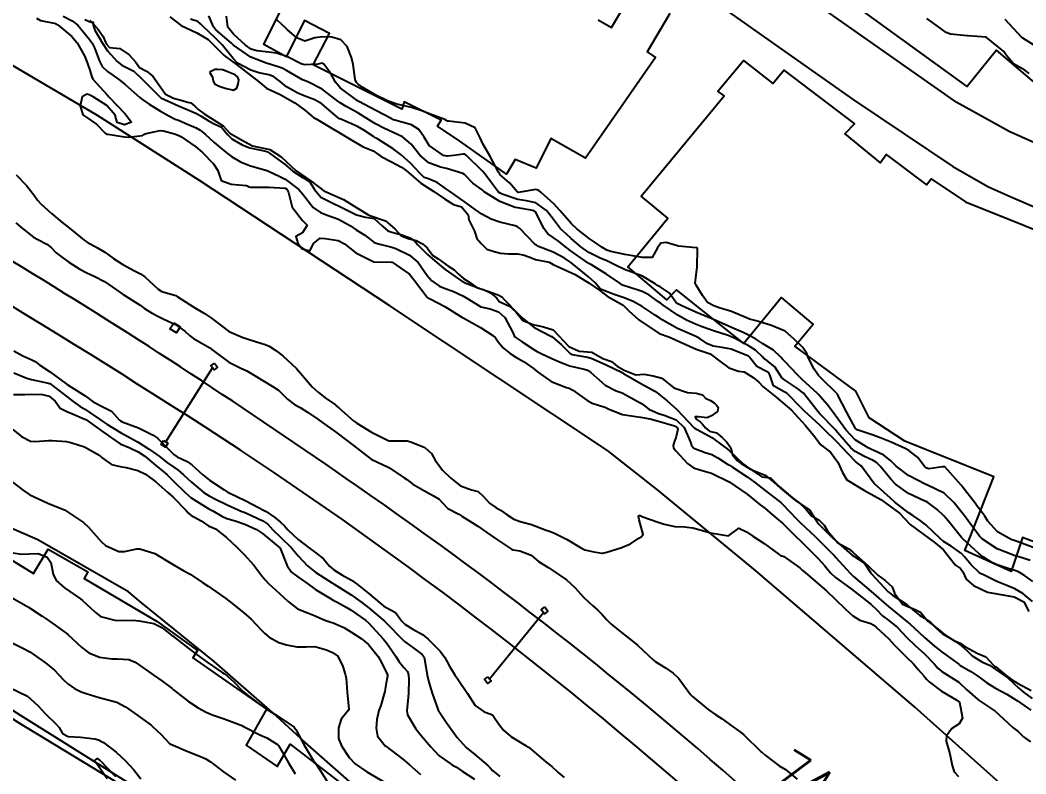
# Model space of a CAD drawing. Header units: metres. Extents: x 318500 to 325275, y 7408834 to 7428799.
# Drawn here: x 320874.8 to 320987, y 7409719.3 to 7409803.4 of the extents above; entities that cross this region are included whole.
import ezdxf
from ezdxf.enums import TextEntityAlignment as Align

# ---------------------------------------------------------------- set-up
doc = ezdxf.new("R2010")
doc.units = ezdxf.units.M
doc.header["$MEASUREMENT"] = 0
for name, color, linetype in [('Armário', 45, 'Continuous'), ('Cotas', 45, 'Continuous'), ('Curvas de Nivel 1m', 11, 'Continuous'), ('Curvas de Nivel 5m', 15, 'Continuous'), ('Divisas', 45, 'Continuous'), ('Edificações', 30, 'Continuous'), ('Hidrografia', 140, 'Continuous'), ('Linha Férrea', 20, 'Continuous'), ('Pórticos', 45, 'Continuous'), ('Vias Primárias', 230, 'Continuous')]:
    doc.layers.add(name, color=color, linetype=linetype)
doc.styles.add('Style-STANDARD', font='STANDARD.shx')

msp = doc.modelspace()

# ---------------------------------------------------------------- linework, layer by layer
at = {"layer": 'Armário'}
msp.add_lwpolyline([(320891.9, 7409769.63), (320892.63, 7409769.18), (320892.21, 7409768.5), (320891.48, 7409768.95)], close=True, dxfattribs=at)
at = {"layer": 'Curvas de Nivel 1m', "flags": 128}
for points, elevation in [([(320876.58, 7409803.6), (320877.02, 7409803.36), (320878.57, 7409803.05), (320878.7, 7409803.02), (320878.97, 7409802.88), (320880.55, 7409801.58), (320881.13, 7409800.85), (320881.94, 7409799.42), (320882.18, 7409798.84), (320882.5, 7409797.91), (320882.75, 7409797.09), (320882.87, 7409796.83), (320884.46, 7409795.08), (320884.71, 7409794.81), (320886.43, 7409792.97), (320886.61, 7409792.78), (320887.18, 7409792.01), (320886.42, 7409791.71), (320885.61, 7409791.98), (320885.36, 7409792.8), (320884.45, 7409793.86), (320882.92, 7409794.83), (320882.46, 7409795.06), (320882.19, 7409795.12), (320881.69, 7409794.85), (320881.45, 7409793.85), (320881.78, 7409792.85), (320882.43, 7409792.37), (320883.33, 7409791.74), (320884.22, 7409790.81), (320884.41, 7409790.69), (320884.56, 7409790.66), (320886.4, 7409790.37), (320886.85, 7409790.33), (320888.41, 7409790.53), (320888.54, 7409790.63), (320888.82, 7409790.75), (320890.41, 7409791.09), (320890.75, 7409791.06), (320892, 7409790.71), (320892.41, 7409790.57), (320892.7, 7409790.41), (320894.39, 7409789.27), (320895.07, 7409788.67), (320896.36, 7409787.36), (320896.84, 7409786.64), (320897.21, 7409785.51), (320898.33, 7409785.09), (320900.01, 7409784.93), (320900.33, 7409784.79), (320900.49, 7409784.75), (320902.33, 7409784.78), (320902.53, 7409784.77), (320904.33, 7409784.65), (320904.53, 7409784.54), (320904.71, 7409784.15), (320905.11, 7409782.53), (320906.28, 7409781.05), (320906.8, 7409780.51), (320906.26, 7409779.68), (320905.54, 7409779.24), (320905.74, 7409778.53), (320906.24, 7409777.88), (320907.09, 7409777.65), (320907.54, 7409778.5), (320908.26, 7409779.06), (320908.79, 7409779.02), (320910.25, 7409778.81), (320910.95, 7409778.45), (320912.23, 7409777.42), (320914.17, 7409776.46), (320914.22, 7409776.45), (320916.2, 7409776.4), (320916.22, 7409776.4), (320916.28, 7409776.38), (320918.2, 7409775.06), (320918.78, 7409774.34), (320920.17, 7409772.48), (320920.26, 7409772.42), (320920.51, 7409772.32), (320922.16, 7409771.46), (320924.05, 7409770.27), (320924.14, 7409770.21), (320924.26, 7409770.15), (320926.12, 7409769.11), (320927.52, 7409768.23), (320927.83, 7409767.95), (320928.1, 7409767.52), (320928.69, 7409766.81), (320929.43, 7409766.2), (320930.08, 7409765.81), (320930.93, 7409765.33), (320932.07, 7409764.52), (320932.51, 7409764.16), (320934.04, 7409763.07), (320935.72, 7409762.43), (320936.03, 7409762.32), (320936.44, 7409762.11), (320938.02, 7409761.01), (320938.61, 7409760.68), (320940.01, 7409760.21), (320940.12, 7409760.17), (320940.37, 7409760.05), (320942, 7409759.41), (320942.73, 7409759.29), (320944, 7409759.12), (320945.08, 7409758.91), (320945.99, 7409758.66), (320947.8, 7409758.13), (320947.98, 7409758.06), (320948.09, 7409757.95), (320948.15, 7409757.77), (320947.96, 7409756.94), (320947.7, 7409756.21), (320947.63, 7409755.95), (320947.67, 7409755.68), (320947.94, 7409755.34), (320949.25, 7409753.94), (320949.92, 7409753.44), (320950.62, 7409753.21), (320951.91, 7409752.85), (320953.9, 7409751.87), (320955.88, 7409750.5), (320956.7, 7409749.84), (320957.36, 7409749.32), (320957.86, 7409748.95), (320958.48, 7409748.43), (320959.22, 7409747.8), (320959.84, 7409747.26), (320961.36, 7409745.77), (320961.81, 7409745.33), (320963.42, 7409743.75), (320963.61, 7409743.56), (320963.79, 7409743.38), (320964.55, 7409742.5), (320965.2, 7409741.72), (320965.76, 7409741.2), (320967.49, 7409739.95), (320967.74, 7409739.77), (320967.84, 7409739.69), (320969.72, 7409738.22), (320970.31, 7409737.65), (320971.01, 7409736.94), (320971.7, 7409736.41), (320972.66, 7409735.62), (320973.67, 7409734.56), (320974.67, 7409733.59), (320975.65, 7409732.74), (320976.79, 7409731.56), (320977.18, 7409731.11), (320977.62, 7409730.74), (320979.5, 7409729.53), (320979.61, 7409729.44), (320980.42, 7409728.69), (320981.58, 7409727.65), (320981.78, 7409727.5), (320983.56, 7409726.3), (320984.5, 7409725.46), (320985.54, 7409724.48), (320986.12, 7409724.02), (320986.73, 7409723.43), (320987.52, 7409722.87)], 738), ([(320879.55, 7409803.84), (320880.57, 7409803.33), (320881.2, 7409802.85), (320882.55, 7409801.21), (320882.79, 7409800.84), (320883.05, 7409800.31), (320883.64, 7409798.82), (320883.92, 7409798.24), (320884.5, 7409797.66), (320885.01, 7409797.32), (320885.77, 7409796.79), (320886.48, 7409796.23), (320888.13, 7409794.76), (320888.46, 7409794.5), (320889.16, 7409794.04), (320890.44, 7409793.24), (320891.37, 7409792.72), (320892.08, 7409792.36), (320892.43, 7409792.22), (320893.19, 7409791.92), (320894.42, 7409791.38), (320894.86, 7409791.12), (320895.4, 7409790.67), (320896.4, 7409789.76), (320897.77, 7409788.63), (320898.37, 7409788.19), (320899.37, 7409787.6), (320900.36, 7409787.17), (320902.3, 7409786.62), (320902.35, 7409786.61), (320902.42, 7409786.57), (320903.74, 7409785.95), (320904.34, 7409785.66), (320905.85, 7409784.52), (320906.32, 7409783.97), (320907.48, 7409782.5), (320908.29, 7409781.94), (320909.15, 7409781.62), (320910.28, 7409781.2), (320911.62, 7409780.45), (320912.27, 7409780.01), (320913.22, 7409779.39), (320914.25, 7409778.63), (320914.4, 7409778.55), (320914.89, 7409778.4), (320916.25, 7409778.07), (320916.68, 7409777.93), (320918.23, 7409777.19), (320919.18, 7409776.34), (320920.2, 7409774.92), (320920.71, 7409774.32), (320921.58, 7409773.7), (320922.18, 7409773.45), (320923.04, 7409773.15), (320924.17, 7409772.64), (320924.79, 7409772.26), (320926.16, 7409771.43), (320927.21, 7409771.18), (320928.15, 7409770.86), (320928.84, 7409770.21), (320929.76, 7409768.56), (320929.9, 7409768.19), (320929.97, 7409768.06), (320930.11, 7409767.95), (320930.79, 7409767.49), (320932.09, 7409766.64), (320932.4, 7409766.47), (320933, 7409766.16), (320934.08, 7409765.63), (320934.95, 7409765.26), (320936.07, 7409764.84), (320937.69, 7409764.47), (320938.06, 7409764.36), (320938.46, 7409764.08), (320940.04, 7409762.69), (320941.27, 7409762.04), (320941.85, 7409761.85), (320942.03, 7409761.77), (320942.56, 7409761.49), (320944.02, 7409760.66), (320944.4, 7409760.39), (320944.94, 7409760), (320946, 7409759.52), (320946.64, 7409759.33), (320947.99, 7409758.79), (320948.85, 7409757.94), (320949.56, 7409756.33), (320949.69, 7409755.93), (320949.95, 7409755.63), (320951.19, 7409755.15), (320951.94, 7409754.92), (320952.62, 7409754.57), (320953.7, 7409753.87), (320953.93, 7409753.74), (320954.26, 7409753.53), (320955.91, 7409752.44), (320956.73, 7409751.84), (320957.89, 7409750.92), (320959.36, 7409749.8), (320959.64, 7409749.57), (320959.87, 7409749.35), (320961.4, 7409747.77), (320961.84, 7409747.33), (320963.51, 7409745.74), (320963.82, 7409745.44), (320965.56, 7409743.71), (320965.67, 7409743.59), (320965.79, 7409743.44), (320967.38, 7409741.69), (320967.76, 7409741.34), (320969.74, 7409739.66), (320971.71, 7409737.95), (320972.09, 7409737.63), (320973.7, 7409736.32), (320974.1, 7409736.01), (320974.54, 7409735.6), (320975.67, 7409734.53), (320976.8, 7409733.56), (320977.65, 7409732.88), (320979.51, 7409731.53), (320979.63, 7409731.45), (320980.84, 7409730.73), (320981.62, 7409730.2), (320982.03, 7409729.91), (320982.65, 7409729.48), (320983.6, 7409728.88), (320984.86, 7409728.19), (320985.58, 7409727.76), (320986.08, 7409727.44), (320987.56, 7409726.41)], 737), ([(320881.97, 7409803.45), (320882.57, 7409803.2), (320882.91, 7409803.17), (320882.93, 7409802.83), (320883.11, 7409802.28), (320883.96, 7409800.82), (320884.53, 7409799.96), (320885.58, 7409798.79), (320886.11, 7409798.39), (320886.5, 7409798.18), (320887.44, 7409797.71), (320888.42, 7409796.76), (320888.49, 7409796.69), (320890.46, 7409794.73), (320892.45, 7409793.84), (320893.93, 7409793.2), (320894.43, 7409792.97), (320894.96, 7409792.67), (320895.87, 7409792.11), (320896.42, 7409791.84), (320897.22, 7409791.44), (320897.91, 7409790.63), (320898.4, 7409790.14), (320899.53, 7409789.47), (320900.39, 7409789.14), (320902.18, 7409788.78), (320902.38, 7409788.7), (320902.58, 7409788.57), (320904.36, 7409787.24), (320905.2, 7409786.53), (320906.34, 7409785.8), (320907.13, 7409785.3), (320907.63, 7409784.5), (320908.32, 7409783.65), (320909.94, 7409782.83), (320910.3, 7409782.69), (320910.75, 7409782.46), (320912.29, 7409781.69), (320913.29, 7409781.42), (320914.28, 7409781.28), (320915.2, 7409780.4), (320915.78, 7409779.9), (320916.26, 7409779.73), (320917.35, 7409779.46), (320918.26, 7409779.1), (320918.72, 7409778.81), (320919.15, 7409778.34), (320920.23, 7409777.26), (320921.31, 7409776.31), (320922.21, 7409775.56), (320924.06, 7409774.27), (320924.15, 7409774.23), (320924.19, 7409774.21), (320924.32, 7409774.14), (320926.18, 7409773.43), (320927.07, 7409773.13), (320928.18, 7409772.73), (320928.5, 7409772.54), (320928.83, 7409772.21), (320930.15, 7409770.82), (320930.79, 7409770.18), (320932.12, 7409769.09), (320933.98, 7409768.14), (320934.07, 7409768.11), (320934.11, 7409768.09), (320935.17, 7409767.19), (320936.09, 7409766.23), (320936.35, 7409766.11), (320938.09, 7409765.81), (320938.48, 7409765.69), (320940.07, 7409764.98), (320942.01, 7409764.03), (320942.06, 7409764), (320942.11, 7409763.98), (320944.04, 7409762.87), (320945.61, 7409761.99), (320945.86, 7409761.81), (320946.03, 7409761.67), (320946.97, 7409760.92), (320948.01, 7409760), (320948.06, 7409759.95), (320949.98, 7409757.93), (320951.96, 7409756.83), (320953.25, 7409755.88), (320953.65, 7409755.58), (320953.94, 7409755.34), (320955.49, 7409753.85), (320955.93, 7409753.52), (320956.61, 7409753.15), (320957.91, 7409752.63), (320958.89, 7409751.81), (320959.89, 7409750.95), (320961.31, 7409749.78), (320961.87, 7409749.41), (320962.86, 7409748.75), (320963.47, 7409747.75), (320963.84, 7409747.22), (320965.33, 7409745.72), (320965.81, 7409745.26), (320967.62, 7409743.69), (320967.79, 7409743.58), (320968.95, 7409742.84), (320969.75, 7409741.66), (320969.77, 7409741.64), (320971.64, 7409739.63), (320971.74, 7409739.54), (320972.13, 7409739.23), (320973.72, 7409738.19), (320974.4, 7409737.6), (320975.13, 7409737.01), (320975.7, 7409736.66), (320976.37, 7409736.24), (320976.98, 7409735.56), (320977.68, 7409734.93), (320979, 7409734.2), (320979.67, 7409733.88), (320980.17, 7409733.52), (320981.65, 7409732.73), (320982.52, 7409732.36), (320983.36, 7409731.47), (320983.5, 7409731.34), (320983.63, 7409731.24), (320984.81, 7409730.27), (320985.61, 7409729.7), (320985.77, 7409729.6), (320986.05, 7409729.44), (320987.6, 7409728.59)], 736), ([(320987.73, 7409738.54), (320986.66, 7409739.44), (320985.75, 7409739.95), (320984.87, 7409740.34), (320983.76, 7409740.77), (320982.35, 7409741.49), (320981.95, 7409741.67), (320981.77, 7409741.77), (320980.88, 7409742.61), (320980.15, 7409743.52), (320979.8, 7409743.88), (320978.65, 7409744.7), (320977.82, 7409745.23), (320977.44, 7409745.56), (320975.84, 7409747.08), (320975.21, 7409747.59), (320974.38, 7409748.12), (320973.86, 7409748.46), (320972.37, 7409749.62), (320971.88, 7409750.05), (320970.09, 7409751.66), (320969.9, 7409751.88), (320968.63, 7409753.68), (320968.22, 7409753.97), (320967.93, 7409754.18), (320966.5, 7409755.7), (320965.96, 7409756.29), (320964.49, 7409757.73), (320963.99, 7409758.21), (320962.29, 7409759.77), (320962.15, 7409759.91), (320962.01, 7409760.08), (320960.32, 7409761.79), (320960.03, 7409761.94), (320958.82, 7409762.59), (320958.42, 7409763.81), (320958.31, 7409764.06), (320958.07, 7409764.21), (320956.98, 7409764.75), (320956.12, 7409765.85), (320956.04, 7409765.9), (320954.1, 7409766.69), (320953.1, 7409766.88), (320952.1, 7409767.03), (320951.46, 7409767.27), (320950.54, 7409767.92), (320950.11, 7409768.15), (320949.76, 7409768.29), (320948.13, 7409768.98), (320946.4, 7409769.98), (320946.14, 7409770.16), (320945.63, 7409770.5), (320944.16, 7409771.46), (320943.18, 7409772.02), (320942.17, 7409772.4), (320940.95, 7409772.82), (320940.18, 7409773.11), (320939.52, 7409773.4), (320938.92, 7409774.08), (320938.2, 7409774.77), (320936.55, 7409776.11), (320936.22, 7409776.37), (320935.5, 7409776.85), (320934.24, 7409777.52), (320932.62, 7409778.16), (320932.37, 7409778.29), (320932.25, 7409778.38), (320930.49, 7409780.19), (320930.27, 7409780.35), (320930.01, 7409780.46), (320928.28, 7409780.86), (320927.34, 7409781.18), (320926.29, 7409781.74), (320925.56, 7409782.26), (320924.31, 7409783.18), (320922.66, 7409784.3), (320922.33, 7409784.55), (320921.32, 7409785.29), (320920.34, 7409785.68), (320919.86, 7409785.85), (320919.37, 7409786.34), (320918.37, 7409787.4), (320917.27, 7409788.37), (320916.39, 7409789.04), (320914.74, 7409790.07), (320914.41, 7409790.28), (320914.21, 7409790.41), (320913.13, 7409791.14), (320912.42, 7409791.54), (320910.55, 7409792.34), (320910.43, 7409792.37), (320910.36, 7409792.39), (320910.3, 7409792.46), (320908.45, 7409794.07), (320907.65, 7409794.5), (320906.47, 7409794.94), (320905.75, 7409795.24), (320904.48, 7409795.94), (320903.77, 7409796.55), (320903.04, 7409797.1), (320902.5, 7409797.29), (320901.41, 7409797.5), (320900.5, 7409797.8), (320899.03, 7409798.61), (320898.52, 7409799.1), (320897.3, 7409800.64), (320896.55, 7409801.39), (320895.18, 7409802.67), (320894.9, 7409803), (320894.58, 7409803.24), (320893.77, 7409803.5)], 736), ([(320987.76, 7409740.75), (320986.83, 7409741.43), (320986.16, 7409741.83), (320985.78, 7409741.98), (320985.01, 7409742.22), (320983.78, 7409742.63), (320983.19, 7409742.89), (320982.25, 7409743.49), (320981.8, 7409743.86), (320979.95, 7409745.53), (320979.82, 7409745.67), (320978.32, 7409747.55), (320977.86, 7409748.08), (320977.09, 7409748.79), (320976.06, 7409749.58), (320975.87, 7409749.68), (320975.71, 7409749.74), (320973.88, 7409750.57), (320972.44, 7409751.62), (320971.91, 7409752.17), (320970.73, 7409753.65), (320970.33, 7409754.05), (320969.94, 7409754.28), (320968.98, 7409754.72), (320967.95, 7409755.28), (320967.48, 7409755.69), (320965.98, 7409757.41), (320965.7, 7409757.71), (320964.01, 7409759.48), (320963.77, 7409759.74), (320963, 7409760.74), (320962.18, 7409761.77), (320962.03, 7409761.91), (320961.52, 7409762.29), (320960.05, 7409763.26), (320959.75, 7409763.49), (320959.59, 7409763.8), (320959, 7409764.73), (320958.08, 7409765.42), (320957.84, 7409765.58), (320957.59, 7409765.83), (320956.82, 7409766.56), (320956.1, 7409767.03), (320954.55, 7409767.87), (320954.11, 7409768.08), (320953.77, 7409768.22), (320952.12, 7409768.74), (320950.86, 7409769.18), (320950.13, 7409769.48), (320949.11, 7409769.94), (320948.15, 7409770.48), (320946.54, 7409771.6), (320946.17, 7409771.86), (320946, 7409771.98), (320944.92, 7409772.75), (320944.18, 7409773.13), (320942.57, 7409773.64), (320942.19, 7409773.75), (320941.99, 7409773.84), (320941.69, 7409774.04), (320940.21, 7409775.07), (320938.51, 7409776.09), (320938.22, 7409776.26), (320937.76, 7409776.57), (320936.24, 7409777.64), (320935.61, 7409778.12), (320934.86, 7409778.73), (320934.26, 7409779.14), (320933.65, 7409779.54), (320933.19, 7409780.16), (320932.3, 7409781.99), (320931.97, 7409782.17), (320930.3, 7409782.44), (320929.99, 7409782.51), (320928.31, 7409783.15), (320926.55, 7409784.25), (320926.44, 7409784.36), (320926.33, 7409784.46), (320925.29, 7409785.22), (320924.35, 7409786.16), (320924.15, 7409786.28), (320922.36, 7409786.83), (320921.69, 7409786.98), (320920.37, 7409787.48), (320919.37, 7409788.35), (320918.4, 7409789.57), (320917.42, 7409790.37), (320916.41, 7409790.85), (320915.36, 7409791.34), (320914.42, 7409791.83), (320914.06, 7409792.05), (320913.47, 7409792.42), (320912.44, 7409793.04), (320911.14, 7409793.76), (320910.46, 7409794.16), (320910.06, 7409794.47), (320908.48, 7409795.69), (320906.86, 7409796.51), (320906.59, 7409796.61), (320906.49, 7409796.65), (320906.27, 7409796.75), (320904.5, 7409797.79), (320904, 7409798.04), (320902.51, 7409798.53), (320902.48, 7409798.54), (320902.35, 7409798.57), (320900.52, 7409799.28), (320898.58, 7409800.62), (320898.54, 7409800.65), (320898.35, 7409800.82), (320896.57, 7409802.34), (320896.33, 7409802.65), (320895.81, 7409803.89)], 737), ([(320987.46, 7409743.1), (320986.48, 7409743.44), (320985.79, 7409743.65), (320985.51, 7409743.73), (320983.8, 7409744.43), (320982.14, 7409745.5), (320981.82, 7409745.81), (320980.57, 7409747.52), (320980.26, 7409747.93), (320979.86, 7409748.45), (320978.98, 7409749.54), (320977.89, 7409750.62), (320975.93, 7409751.55), (320975.9, 7409751.56), (320975.85, 7409751.58), (320973.91, 7409752.6), (320972.54, 7409753.62), (320971.94, 7409754.22), (320971.16, 7409754.86), (320969.95, 7409755.42), (320969.77, 7409755.49), (320969.38, 7409755.67), (320967.96, 7409756.58), (320966.91, 7409757.7), (320966, 7409758.93), (320965.43, 7409759.72), (320964.82, 7409760.53), (320964.03, 7409761.42), (320963.88, 7409761.59), (320963.75, 7409761.74), (320962.05, 7409763.31), (320961.55, 7409763.78), (320960.08, 7409765.3), (320959.85, 7409765.56), (320959.64, 7409765.8), (320958.85, 7409766.56), (320958.1, 7409767.01), (320957.59, 7409767.32), (320956.81, 7409767.84), (320956.12, 7409768.23), (320955.44, 7409768.54), (320954.13, 7409769.11), (320952.39, 7409769.9), (320952.14, 7409770.01), (320951.95, 7409770.09), (320950.15, 7409770.83), (320948.6, 7409771.51), (320948.17, 7409771.74), (320947.94, 7409771.95), (320947.19, 7409772.97), (320946.19, 7409773.64), (320945.97, 7409773.76), (320945.63, 7409773.99), (320944.2, 7409774.83), (320942.93, 7409775.3), (320942.21, 7409775.57), (320941.27, 7409776.04), (320940.23, 7409776.53), (320939.43, 7409776.87), (320938.24, 7409777.47), (320937.33, 7409778.1), (320936.26, 7409779.03), (320935.68, 7409779.54), (320935.06, 7409780.13), (320934.29, 7409781.14), (320933.51, 7409782.15), (320932.31, 7409783.01), (320931.28, 7409783.22), (320930.32, 7409783.37), (320928.57, 7409783.97), (320928.33, 7409784.08), (320928.14, 7409784.22), (320927.36, 7409785.25), (320926.62, 7409786.25), (320926.35, 7409786.55), (320924.58, 7409788.28), (320924.38, 7409788.43), (320924.21, 7409788.46), (320923.17, 7409788.29), (320922.46, 7409788.22), (320922.38, 7409788.22), (320922.01, 7409788.31), (320920.4, 7409789.42), (320919.86, 7409790.34), (320919.27, 7409791.2), (320918.42, 7409791.73), (320916.56, 7409792.25), (320916.43, 7409792.29), (320916.37, 7409792.32), (320916.25, 7409792.38), (320914.44, 7409793.31), (320912.57, 7409794.32), (320912.46, 7409794.38), (320912.38, 7409794.44), (320910.48, 7409795.86), (320909.95, 7409796.47), (320909.45, 7409797.43), (320908.64, 7409798.49), (320908.51, 7409798.57), (320908.43, 7409798.58), (320907.98, 7409798.5), (320906.51, 7409798.41), (320906.13, 7409798.52), (320904.52, 7409799.34), (320903.39, 7409799.7), (320902.53, 7409799.84), (320901.16, 7409799.96), (320900.53, 7409800.16), (320899.9, 7409800.61), (320898.56, 7409801.83), (320897.96, 7409802.63), (320897.79, 7409803.84)], 738), ([(320987.81, 7409744.57), (320986.04, 7409745.22), (320985.82, 7409745.29), (320985.34, 7409745.45), (320983.83, 7409746.31), (320982.75, 7409747.49), (320982.41, 7409748.05), (320981.86, 7409748.79), (320981.55, 7409749.19), (320981.32, 7409749.51), (320979.9, 7409751.37), (320979.77, 7409751.53), (320978.29, 7409753.18), (320977.97, 7409753.55), (320977.93, 7409753.57), (320977.71, 7409753.55), (320976.16, 7409753.35), (320975.93, 7409753.4), (320975.68, 7409753.58), (320974.94, 7409754.6), (320973.95, 7409755.38), (320973.51, 7409755.61), (320971.96, 7409756.32), (320970.85, 7409756.77), (320969.97, 7409757.1), (320968.16, 7409757.69), (320967.98, 7409757.84), (320966.99, 7409759.7), (320966.03, 7409761.56), (320965.97, 7409761.65), (320965.92, 7409761.71), (320964.06, 7409763.52), (320963.85, 7409763.74), (320963.36, 7409764.46), (320962.72, 7409765.76), (320962.54, 7409766.21), (320962.1, 7409766.88), (320961.19, 7409767.78), (320960.12, 7409768.69), (320958.62, 7409769.32), (320958.13, 7409769.48), (320956.91, 7409769.84), (320956.14, 7409770.03), (320955.82, 7409770.18), (320954.16, 7409770.9), (320952.76, 7409771.29), (320952.16, 7409771.52), (320951.48, 7409771.91), (320950.92, 7409772.66), (320950.19, 7409773.84), (320950.14, 7409773.93), (320950.11, 7409774.02), (320950.21, 7409775), (320950.31, 7409775.84), (320950.31, 7409775.93), (320950.35, 7409777.83), (320950.34, 7409777.93), (320950.3, 7409777.98), (320950.25, 7409777.99), (320950.19, 7409777.99), (320948.25, 7409778.19), (320946.86, 7409778.58), (320946.26, 7409778.51), (320945.89, 7409777.99), (320945.31, 7409776.92), (320944.23, 7409776.93), (320943.14, 7409777.12), (320942.24, 7409777.26), (320940.7, 7409777.6), (320940.25, 7409777.75), (320939.67, 7409778.07), (320938.84, 7409778.67), (320938.26, 7409779.05), (320936.87, 7409780.1), (320936.28, 7409780.69), (320935.04, 7409782.13), (320934.31, 7409782.89), (320932.9, 7409784.16), (320932.6, 7409784.43), (320932.33, 7409784.49), (320930.55, 7409784.19), (320930.36, 7409784.16), (320930.33, 7409784.17), (320930.28, 7409784.19), (320929.37, 7409785.24), (320928.35, 7409786.14), (320928.31, 7409786.18), (320928.28, 7409786.22), (320928.15, 7409786.42), (320927.18, 7409788.24), (320926.4, 7409789.6), (320926.1, 7409790.25), (320925.54, 7409791.38), (320924.43, 7409791.91), (320922.61, 7409792.11), (320922.43, 7409792.14), (320922.33, 7409792.2), (320922.15, 7409792.3), (320920.44, 7409792.96), (320919.48, 7409793.3), (320918.45, 7409793.66), (320916.79, 7409794.04), (320916.46, 7409794.12), (320915.75, 7409794.39), (320914.47, 7409795.02), (320913.02, 7409795.89), (320912.49, 7409796.25), (320912.29, 7409796.44), (320912.16, 7409796.78), (320911.92, 7409798.45), (320911.74, 7409799.23), (320911.26, 7409800.45), (320910.55, 7409801.2), (320909.53, 7409801.5), (320908.56, 7409801.55), (320907.65, 7409801.41), (320906.55, 7409801.05), (320905.65, 7409801.43), (320904.57, 7409802.37), (320904.38, 7409802.54), (320903.43, 7409803.41)], 739), ([(320988.55, 7409800.2), (320986.64, 7409801.38), (320986.57, 7409801.43), (320986.55, 7409801.45), (320986.1, 7409801.93), (320984.69, 7409803.47)], 741), ([(320874.34, 7409786.15), (320875.48, 7409784.93), (320876.31, 7409783.92), (320876.72, 7409783.33), (320877.09, 7409782.91), (320878.28, 7409781.83), (320879.41, 7409780.87), (320880.26, 7409780.17), (320881.9, 7409778.84), (320882.24, 7409778.62), (320883.41, 7409778), (320884.23, 7409777.52), (320884.64, 7409777.22), (320885.18, 7409776.8), (320886.21, 7409776.12), (320887.53, 7409775.44), (320888.2, 7409775.1), (320888.69, 7409774.75), (320890.17, 7409773.38), (320890.58, 7409773.13), (320891.99, 7409772.7), (320892.13, 7409772.66), (320892.17, 7409772.65), (320892.29, 7409772.57), (320894.15, 7409771.36), (320895.33, 7409770.66), (320896.13, 7409770.15), (320898.02, 7409768.71), (320898.11, 7409768.65), (320898.17, 7409768.62), (320899.54, 7409768.03), (320900.1, 7409767.84), (320901.15, 7409767.52), (320902.1, 7409767.21), (320902.55, 7409767.01), (320903.29, 7409766.55), (320904.08, 7409765.94), (320905.59, 7409764.52), (320906.05, 7409764.01), (320907.37, 7409762.5), (320908.02, 7409761.88), (320908.8, 7409761.26), (320909.94, 7409760.46), (320910.01, 7409760.41), (320910.33, 7409760.13), (320911.98, 7409758.7), (320912.34, 7409758.43), (320913.97, 7409757.44), (320915.82, 7409756.51), (320915.95, 7409756.48), (320917.84, 7409756.46), (320917.95, 7409756.46), (320918.38, 7409756.35), (320919.94, 7409755.72), (320920.67, 7409755.05), (320921.08, 7409754.31), (320921.91, 7409753.19), (320922.82, 7409752.29), (320923.89, 7409751.44), (320925.15, 7409750.99), (320925.88, 7409750.81), (320926.46, 7409750.24), (320927.15, 7409749.51), (320927.86, 7409749.03), (320928.38, 7409748.74), (320929.1, 7409748.2), (320929.84, 7409747.72), (320930.56, 7409747.46), (320931.83, 7409747.12), (320933.46, 7409746.51), (320933.82, 7409746.37), (320934.46, 7409746.13), (320935.81, 7409745.47), (320937.41, 7409744.48), (320937.79, 7409744.3), (320938.77, 7409744.08), (320939.66, 7409743.93), (320939.79, 7409743.93), (320940.23, 7409744.05), (320941.42, 7409744.41), (320941.8, 7409744.52), (320942.86, 7409744.96), (320943.81, 7409745.6), (320944.07, 7409745.75), (320944.29, 7409746), (320943.84, 7409747.65), (320943.77, 7409748.01), (320943.78, 7409748.09), (320943.85, 7409748.15), (320943.96, 7409748.12), (320944.26, 7409748), (320945.84, 7409747.41), (320946.64, 7409747.16), (320947.83, 7409746.91), (320948.91, 7409746.87), (320949.83, 7409746.74), (320951.44, 7409746.3), (320951.82, 7409746.21), (320953.82, 7409745.87), (320954.98, 7409746.72), (320955.83, 7409746.31), (320956.52, 7409745.84), (320957.81, 7409745), (320959.47, 7409743.79), (320959.65, 7409743.65), (320959.79, 7409743.65), (320960, 7409743.57), (320961.78, 7409742.28), (320962.05, 7409742.05), (320962.38, 7409741.76), (320963.75, 7409740.57), (320964.74, 7409739.73), (320965.73, 7409738.81), (320966.88, 7409737.7), (320967.7, 7409736.92), (320968.48, 7409736.46), (320969.69, 7409736.08), (320969.97, 7409735.93), (320970.33, 7409735.65), (320971.67, 7409734.4), (320972.37, 7409733.62), (320973.64, 7409732.38), (320974.45, 7409731.6), (320974.98, 7409730.94), (320975.62, 7409730.24), (320975.91, 7409729.88), (320976.19, 7409729.57), (320977.59, 7409728.54), (320979.31, 7409727.53), (320979.58, 7409727.3), (320979.92, 7409725.52), (320979.54, 7409724.88), (320978.73, 7409724.35), (320978.13, 7409723.54), (320978.12, 7409722.94), (320978.5, 7409721.54), (320978.78, 7409720.24), (320978.99, 7409719.53), (320979.46, 7409719.01)], 739), ([(320874.08, 7409766.51), (320875.05, 7409765.95), (320876.07, 7409765.49), (320876.45, 7409765.3), (320876.98, 7409764.91), (320878.05, 7409764.21), (320879.85, 7409762.86), (320880.03, 7409762.73), (320880.41, 7409762.47), (320882.01, 7409761.49), (320882.93, 7409760.82), (320883.99, 7409760.26), (320884.97, 7409759.78), (320885.86, 7409758.78), (320885.98, 7409758.68), (320886.16, 7409758.59), (320887.97, 7409757.92), (320889.61, 7409757.08), (320889.95, 7409756.88), (320890.13, 7409756.73), (320891.92, 7409754.93), (320892.29, 7409754.69), (320893.39, 7409754.16), (320893.91, 7409753.8), (320895.16, 7409752.66), (320895.89, 7409752.07), (320897.52, 7409750.98), (320897.87, 7409750.76), (320898.16, 7409750.62), (320899.86, 7409749.8), (320901.43, 7409748.99), (320901.84, 7409748.76), (320902.22, 7409748.56), (320903.2, 7409747.91), (320903.83, 7409747.38), (320904.27, 7409746.97), (320904.64, 7409746.53), (320905.8, 7409745.47), (320907.07, 7409744.5), (320907.78, 7409743.97), (320908.6, 7409743.3), (320909.3, 7409742.47), (320909.76, 7409742.06), (320910.68, 7409741.52), (320911.75, 7409740.91), (320912.43, 7409740.42), (320913.72, 7409739.39), (320914.92, 7409738.39), (320915.35, 7409738.03), (320915.7, 7409737.83), (320916.64, 7409737.31), (320917.36, 7409736.36), (320917.68, 7409735.99), (320918.58, 7409735.44), (320919.67, 7409734.84), (320920.29, 7409734.32), (320921.64, 7409732.99), (320922.17, 7409732.29), (320922.67, 7409731.33), (320923.31, 7409730.27), (320923.6, 7409729.88), (320924.7, 7409728.26), (320925.56, 7409726.93), (320926.55, 7409726.23), (320927.3, 7409725.98), (320927.55, 7409725.78), (320928.18, 7409724.86), (320928.72, 7409724.2), (320929.52, 7409723.48), (320931.22, 7409722.45), (320931.5, 7409722.29), (320931.65, 7409722.17), (320933.48, 7409720.62), (320934.08, 7409720.13), (320934.82, 7409719.47), (320935.46, 7409718.92)], 741), ([(320874.05, 7409764.04), (320875.52, 7409763.45), (320876.04, 7409763.3), (320877.94, 7409762.89), (320878.03, 7409762.87), (320878.08, 7409762.84), (320880.01, 7409761.36), (320880.68, 7409760.85), (320881.46, 7409760.31), (320881.99, 7409759.98), (320883.72, 7409758.81), (320883.98, 7409758.63), (320884.45, 7409758.33), (320885.96, 7409757.41), (320887.13, 7409756.76), (320887.94, 7409756.3), (320889.09, 7409755.58), (320889.92, 7409755.03), (320890.32, 7409754.72), (320891.21, 7409754), (320891.91, 7409753.51), (320892.4, 7409753.19), (320893.01, 7409752.68), (320893.89, 7409751.84), (320895.32, 7409750.66), (320895.86, 7409750.31), (320896.56, 7409749.94), (320897.85, 7409749.31), (320899.52, 7409748.59), (320899.75, 7409748.5), (320899.84, 7409748.47), (320900.04, 7409748.39), (320901.83, 7409747.54), (320902.42, 7409747.15), (320902.98, 7409746.55), (320903.81, 7409745.71), (320905.03, 7409744.52), (320905.78, 7409743.65), (320906.83, 7409742.5), (320907.76, 7409741.77), (320909.62, 7409740.58), (320909.74, 7409740.51), (320909.82, 7409740.46), (320911.72, 7409739.28), (320912.91, 7409738.42), (320913.7, 7409737.78), (320914.46, 7409737.16), (320915.37, 7409736.38), (320915.69, 7409736.08), (320917.38, 7409734.35), (320917.66, 7409734.09), (320918.57, 7409733.42), (320919.63, 7409732.63), (320919.85, 7409732.33), (320920.11, 7409730.81), (320920.19, 7409730.32), (320920.37, 7409729.55), (320920.74, 7409728.31), (320921.43, 7409726.42), (320921.48, 7409726.3), (320921.5, 7409726.25), (320921.55, 7409726.19), (320922.32, 7409725.07), (320922.86, 7409724.28), (320923.52, 7409723.36), (320924.54, 7409722.26), (320925.49, 7409721.46), (320926.97, 7409720.23), (320927.22, 7409719.97), (320927.46, 7409719.7), (320928.28, 7409719.03)], 742), ([(320874.01, 7409761.64), (320875.3, 7409761.63), (320876.01, 7409761.65), (320877.27, 7409761.64), (320878.01, 7409761.45), (320878.67, 7409760.88), (320879.24, 7409760.12), (320879.99, 7409759.72), (320880.6, 7409759.47), (320881.98, 7409758.88), (320882.08, 7409758.83), (320883.96, 7409757.51), (320884.95, 7409756.8), (320885.94, 7409756.14), (320887.02, 7409755.68), (320887.93, 7409755.25), (320888.68, 7409754.74), (320889.91, 7409753.72), (320890.45, 7409753.27), (320891.12, 7409752.71), (320891.89, 7409751.98), (320893.18, 7409750.68), (320893.86, 7409750.1), (320895.33, 7409749.17), (320895.84, 7409748.89), (320896.25, 7409748.64), (320897.26, 7409748.05), (320897.83, 7409747.81), (320898.75, 7409747.52), (320899.83, 7409747.16), (320901.14, 7409746.58), (320901.81, 7409746.13), (320903.74, 7409744.54), (320903.79, 7409744.47), (320904.58, 7409742.53), (320905.04, 7409741.81), (320905.75, 7409741.28), (320906.87, 7409740.5), (320907.73, 7409739.86), (320909.2, 7409738.98), (320909.71, 7409738.7), (320910.16, 7409738.45), (320911.16, 7409737.9), (320911.7, 7409737.58), (320913.36, 7409736.41), (320913.69, 7409736.12), (320915.27, 7409734.39), (320915.65, 7409733.92), (320916.74, 7409732.36), (320917.08, 7409731.82), (320917.62, 7409731.13), (320917.98, 7409730.71), (320918.09, 7409730.35), (320918.14, 7409729.81), (320918.12, 7409728.34), (320918.06, 7409727.86), (320917.9, 7409726.35), (320917.99, 7409725.9), (320918.93, 7409724.34), (320919.52, 7409723.6), (320920.6, 7409722.31), (320921.49, 7409721.37), (320923, 7409720.28), (320923.32, 7409720.12), (320923.47, 7409720.04), (320924.1, 7409719.62), (320925.45, 7409718.7)], 743), ([(320873.96, 7409757.71), (320874.91, 7409756.93), (320875.94, 7409756.43), (320876.45, 7409756.39), (320877.94, 7409756.49), (320878.33, 7409756.5), (320879.94, 7409756.37), (320880.55, 7409756.25), (320881.93, 7409755.78), (320883.65, 7409754.81), (320883.92, 7409754.58), (320884.96, 7409753.84), (320885.91, 7409753.6), (320886.61, 7409753.47), (320887.9, 7409753.16), (320888.76, 7409752.74), (320889.89, 7409751.87), (320891.26, 7409750.71), (320891.86, 7409750.16), (320893.31, 7409748.68), (320893.56, 7409748.4), (320893.83, 7409748.16), (320894.96, 7409747.52), (320895.82, 7409746.95), (320896.03, 7409746.85), (320896.57, 7409746.64), (320897.81, 7409745.69), (320898.95, 7409744.6), (320899.78, 7409743.77), (320900.83, 7409742.58), (320901.75, 7409741.41), (320902.12, 7409740.94), (320902.47, 7409740.56), (320903.72, 7409739.42), (320904.68, 7409738.53), (320905.7, 7409737.73), (320906.94, 7409737.24), (320907.69, 7409736.95), (320908.78, 7409736.47), (320909.45, 7409736.24), (320909.68, 7409736.16), (320910.87, 7409735.63), (320911.67, 7409735.17), (320912.81, 7409734.42), (320913.65, 7409733.73), (320914.72, 7409732.39), (320915.04, 7409731.81), (320915.61, 7409730.67), (320915.71, 7409730.48), (320915.75, 7409730.38), (320915.76, 7409730.22), (320915.59, 7409729.23), (320915.45, 7409728.51), (320915.42, 7409728.38), (320915, 7409726.95), (320914.8, 7409726.39), (320914.57, 7409725.36), (320914.51, 7409724.4), (320914.64, 7409723.52), (320915.5, 7409722.43), (320915.53, 7409722.41), (320915.57, 7409722.38), (320917.48, 7409720.96), (320918.18, 7409720.34), (320919.45, 7409719.24)], 744), ([(320873.78, 7409744.02), (320874.87, 7409743.83), (320875.77, 7409743.86), (320876.79, 7409743.88), (320877.77, 7409743.49), (320878.18, 7409742.88), (320878.44, 7409741.57), (320878.79, 7409740.87), (320879.73, 7409740.08), (320881.49, 7409738.83), (320881.71, 7409738.66), (320883.15, 7409737.35), (320883.68, 7409736.91), (320883.9, 7409736.81), (320885.35, 7409736.46), (320885.68, 7409736.42), (320887.37, 7409736.45), (320887.68, 7409736.43), (320888.04, 7409736.39), (320889.67, 7409736.1), (320890.58, 7409735.62), (320891.66, 7409734.79), (320891.71, 7409734.75), (320891.78, 7409734.7), (320893.64, 7409733.25), (320894.41, 7409732.66), (320895.62, 7409731.77), (320897.32, 7409730.62), (320897.49, 7409730.52), (320897.6, 7409730.45), (320898.59, 7409729.6), (320899.54, 7409728.59), (320899.58, 7409728.55), (320899.73, 7409728.44), (320901.56, 7409727.02), (320902.22, 7409726.56), (320903.54, 7409725.73), (320905.33, 7409724.51), (320905.42, 7409724.42), (320905.52, 7409724.25), (320906.45, 7409722.5), (320907.48, 7409720.85), (320907.72, 7409720.49), (320908.28, 7409719.66), (320909.03, 7409718.47)], 746), ([(320873.88, 7409738.94), (320875.69, 7409737.89), (320877.24, 7409736.89), (320877.68, 7409736.59), (320878.68, 7409735.89), (320879.66, 7409735.2), (320879.86, 7409735.05), (320880.08, 7409734.85), (320881.64, 7409733.39), (320882.43, 7409732.82), (320883.62, 7409732.34), (320884.98, 7409732.15), (320885.62, 7409732.14), (320886.91, 7409732.05), (320887.62, 7409731.78), (320889.08, 7409730.74), (320889.6, 7409730.37), (320890.58, 7409729.7), (320891.58, 7409728.94), (320891.72, 7409728.83), (320891.88, 7409728.7), (320893.56, 7409727.39), (320894.65, 7409726.66), (320895.54, 7409726.19), (320896.31, 7409725.87), (320897.53, 7409725.43), (320899.32, 7409724.79), (320899.52, 7409724.7), (320899.7, 7409724.59), (320901.51, 7409723.68), (320902.28, 7409723.33), (320903.5, 7409722.58), (320903.52, 7409722.56), (320903.53, 7409722.54), (320903.58, 7409722.46), (320904.72, 7409720.52), (320905.45, 7409719.3)], 747), ([(320873.65, 7409734.04), (320875.38, 7409733.17), (320875.63, 7409733.04), (320875.86, 7409732.91), (320877.61, 7409731.69), (320878.59, 7409730.88), (320879.09, 7409730.36), (320879.59, 7409729.8), (320880.08, 7409729.34), (320880.83, 7409728.84), (320881.57, 7409728.46), (320882.14, 7409728.26), (320883.57, 7409727.84), (320884.84, 7409727.51), (320885.56, 7409727.3), (320886.53, 7409726.77), (320887.54, 7409726.07), (320889.37, 7409724.73), (320889.52, 7409724.61), (320890.5, 7409723.71), (320891.45, 7409722.7), (320891.5, 7409722.66), (320891.58, 7409722.62), (320893.49, 7409721.82), (320894.88, 7409721.26), (320895.48, 7409720.99), (320896.02, 7409720.64), (320897.45, 7409719.53), (320898.78, 7409718.6)], 748), ([(320873.58, 7409728.94), (320875.57, 7409727.96), (320876.79, 7409726.9), (320877.54, 7409726.06), (320878.78, 7409724.87), (320879.13, 7409724.48), (320879.51, 7409723.82), (320880.13, 7409723.48), (320881.51, 7409723.39), (320883.09, 7409723.23), (320883.5, 7409723.11), (320883.71, 7409723.01), (320884.07, 7409722.8), (320885.48, 7409721.71), (320886.51, 7409720.76), (320887.46, 7409719.76), (320888.23, 7409718.74)], 749), ([(320885.44, 7409718.96), (320883.68, 7409720.81), (320883.47, 7409720.99), (320883.3, 7409720.98), (320883.08, 7409720.81), (320883.46, 7409720.25), (320884.49, 7409718.79)], 749)]:
    msp.add_lwpolyline(points, dxfattribs=dict(at, elevation=elevation))
at = {"layer": 'Curvas de Nivel 5m', "flags": 128}
for points, elevation in [([(320987.37, 7409797.44), (320986.88, 7409797.8), (320986.53, 7409798), (320985.61, 7409798.54), (320984.85, 7409799.47), (320984.55, 7409799.91), (320982.57, 7409801.5), (320980.57, 7409801.65), (320980.45, 7409801.65), (320978.57, 7409801.83), (320978.11, 7409802.02), (320976.59, 7409803.14), (320975.95, 7409803.59)], 740), ([(320874.27, 7409780.78), (320875.03, 7409780.16), (320876.24, 7409779.2), (320876.74, 7409778.91), (320877.74, 7409778.4), (320878.23, 7409778.02), (320878.79, 7409777.44), (320879.52, 7409776.87), (320880.21, 7409776.4), (320881.43, 7409775.62), (320882.2, 7409775.21), (320883.01, 7409774.83), (320884.18, 7409774.22), (320885.88, 7409773.06), (320886.16, 7409772.86), (320886.28, 7409772.78), (320888.15, 7409771.61), (320888.63, 7409771.24), (320889.43, 7409770.74), (320890.13, 7409770.38), (320890.81, 7409770.04), (320892.12, 7409769.44), (320893.13, 7409768.68), (320893.65, 7409768.22), (320894.1, 7409767.88), (320895.92, 7409766.82), (320896.09, 7409766.71), (320896.12, 7409766.67), (320896.14, 7409766.65), (320898.07, 7409765.24), (320899.33, 7409764.6), (320900.06, 7409764.27), (320900.79, 7409763.84), (320902.04, 7409763.1), (320902.9, 7409762.56), (320903.59, 7409762.11), (320904.02, 7409761.69), (320904.59, 7409761.1), (320905.4, 7409760.52), (320906, 7409760.17), (320906.84, 7409759.66), (320907.99, 7409758.89), (320908.55, 7409758.48), (320909.97, 7409757.46), (320911.34, 7409756.44), (320911.68, 7409756.16), (320911.95, 7409755.96), (320913.93, 7409754.41), (320915.92, 7409753.5), (320917.62, 7409752.35), (320917.9, 7409752.13), (320918.59, 7409751.64), (320919.88, 7409750.87), (320920.89, 7409750.31), (320921.52, 7409749.96), (320921.86, 7409749.59), (320922.48, 7409748.91), (320923.71, 7409748.27), (320923.85, 7409748.2), (320924.04, 7409748.07), (320925.83, 7409746.93), (320926.83, 7409746.23), (320927.81, 7409745.58), (320929.61, 7409744.37), (320929.79, 7409744.3), (320930.51, 7409744.18), (320931.79, 7409743.69), (320932.62, 7409743), (320933.77, 7409742.28), (320933.86, 7409742.22), (320933.98, 7409742.14), (320935.75, 7409740.94), (320936.67, 7409740.1), (320937.72, 7409738.95), (320938.65, 7409738.08), (320939.22, 7409737.58), (320939.7, 7409737.08), (320940.18, 7409736.53), (320940.69, 7409736.05), (320941.68, 7409735.23), (320943.24, 7409734.01), (320943.65, 7409733.66), (320945.46, 7409731.98), (320945.55, 7409731.9), (320945.63, 7409731.85), (320946.79, 7409731.13), (320947.62, 7409730.56), (320948.27, 7409729.94), (320949.58, 7409728.16), (320949.79, 7409727.93), (320951.56, 7409726.47), (320952.39, 7409725.89), (320953.1, 7409725.43), (320953.54, 7409725.13), (320955.3, 7409723.85), (320955.53, 7409723.66), (320957.42, 7409721.82), (320957.5, 7409721.75), (320957.92, 7409721.39), (320959.48, 7409720.2), (320960.19, 7409719.78), (320961.46, 7409718.71)], 740), ([(320873.88, 7409751.9), (320875.14, 7409750.92), (320875.86, 7409750.45), (320876.75, 7409750.01), (320877.85, 7409749.52), (320879.42, 7409748.87), (320879.72, 7409748.75), (320879.84, 7409748.68), (320880.95, 7409747.96), (320881.83, 7409747.35), (320882.39, 7409746.82), (320883.8, 7409745.22), (320884.28, 7409744.8), (320885.78, 7409744.12), (320886.42, 7409744.13), (320887.79, 7409744.43), (320888.11, 7409744.43), (320889.78, 7409743.9), (320891.76, 7409742.7), (320893.04, 7409741.97), (320893.75, 7409741.57), (320895.13, 7409740.66), (320895.73, 7409740.24), (320896.97, 7409739.38), (320897.71, 7409738.87), (320898.04, 7409738.62), (320899.69, 7409737.32), (320900.56, 7409736.58), (320901.67, 7409735.39), (320902.06, 7409734.96), (320902.55, 7409734.56), (320903.65, 7409733.95), (320904.48, 7409733.69), (320905.64, 7409733.47), (320906.67, 7409733.48), (320907.65, 7409733.51), (320908.97, 7409733.14), (320909.64, 7409732.85), (320910.2, 7409732.45), (320910.77, 7409731.28), (320911.05, 7409730.44), (320911.14, 7409729.98), (320911.25, 7409728.43), (320911.45, 7409726.53), (320911.42, 7409726.43), (320910.58, 7409725.4), (320910.28, 7409724.45), (320910.31, 7409723.25), (320910.61, 7409722.44), (320911.48, 7409721.13), (320912.16, 7409720.42), (320913.46, 7409719.55), (320915.44, 7409718.38)], 745)]:
    msp.add_lwpolyline(points, dxfattribs=dict(at, elevation=elevation))
at = {"layer": 'Divisas'}
for points in [[(320995.96, 7409706.76), (320985.51, 7409717), (320974.56, 7409726.77), (320956.83, 7409741.98), (320945.88, 7409751), (320940.3, 7409755.4), (320916.01, 7409771.53), (320894.79, 7409785.49), (320883.39, 7409792.77), (320870.53, 7409800.29), (320858.42, 7409806.93)], [(320916.76, 7409713.84), (320906.58, 7409722.79), (320902.93, 7409726.16), (320896.41, 7409731.85), (320888.27, 7409738.41), (320886.85, 7409739.63), (320876.73, 7409745.4), (320858.32, 7409753.42), (320848.38, 7409760.73), (320829.24, 7409772.57), (320820.06, 7409778.62), (320810.39, 7409784.95), (320804.52, 7409789.46), (320798.22, 7409793.96), (320787.74, 7409801.17)]]:
    msp.add_lwpolyline(points, dxfattribs=at)
at = {"layer": 'Edificações'}
for points in [[(321000, 7409799.59), (320997.15, 7409802.03), (320990.92, 7409793.91), (320983.7, 7409800.05), (320980.44, 7409795.99), (320966.17, 7409806.37), (320969.33, 7409812.05), (320966.99, 7409813.23), (320965.45, 7409809.98), (320958.41, 7409813.23), (320966.44, 7409833.17), (320974.97, 7409827.2), (320972.97, 7409821.12), (320981.68, 7409818.04), (320980.77, 7409815.78), (320982.76, 7409814.96), (320981.86, 7409812.87), (320990.2, 7409806.71), (321000, 7409818.12)], [(320939.27, 7409803.43), (320940.75, 7409802.56), (320943.1, 7409806.56)], [(320947.28, 7409804.12), (320944.75, 7409799.86), (320945.66, 7409799.24), (320937.84, 7409787.98), (320933.99, 7409790.18), (320932.35, 7409786.89), (320930.01, 7409787.85), (320929.05, 7409786.2), (320923.83, 7409789.91), (320921.34, 7409791.55), (320921.75, 7409792.24), (320917.63, 7409794.29), (320917.35, 7409793.47), (320907.47, 7409798.41), (320909.27, 7409801.9), (320906.51, 7409803.36), (320904.45, 7409799.32), (320901.95, 7409800.69), (320903.93, 7409804.65)], [(320991.29, 7409743.9), (320986.63, 7409745.68), (320985.35, 7409741.87), (320980.18, 7409744.24), (320983.41, 7409752.46), (320973.48, 7409756.41), (320969.52, 7409759.01), (320968.03, 7409762), (320961.23, 7409767.03), (320963.27, 7409769.48), (320959.73, 7409772.47), (320955.51, 7409767.31), (320948.01, 7409773.29), (320946.92, 7409772.21), (320942.57, 7409775.88), (320947.06, 7409781.32), (320944.07, 7409783.77), (320953.32, 7409794.95), (320952.64, 7409795.49), (320955.49, 7409798.89), (320958.76, 7409796.31), (320959.98, 7409797.8), (320967.87, 7409791.82), (320966.78, 7409790.73), (320970.73, 7409787.47), (320971.41, 7409788.42), (320975.9, 7409785.02), (320976.44, 7409785.7), (320980.25, 7409783.12), (321000, 7409775.21)], [(320989.2, 7409605.43), (320986.89, 7409611.52), (320988.36, 7409612.09), (320986.51, 7409617.14), (320987.28, 7409617.46), (320984.2, 7409625.6), (320981.26, 7409631.11), (320978.7, 7409635.14), (320971.1, 7409646.42), (320965.87, 7409653.2), (320955.39, 7409664.18), (320950.26, 7409668.91), (320947.29, 7409672.5), (320942.67, 7409676.19), (320930.55, 7409685.74), (320912.52, 7409700.2), (320913.03, 7409700.93), (320896.54, 7409712.26), (320874.88, 7409725.77), (320840.75, 7409747.63), (320817.95, 7409762.07), (320795.36, 7409776.82), (320788.56, 7409781.88)], [(320873.53, 7409743.33), (320876.24, 7409741.66), (320877.91, 7409744.37), (320882.32, 7409741.85), (320881.9, 7409741.12), (320890.05, 7409736.32), (320894.54, 7409733.08), (320894.02, 7409732.25), (320902.27, 7409726.51), (320899.98, 7409722.52), (320903.43, 7409720.12), (320904.89, 7409722.63), (320914.29, 7409715.42)]]:
    msp.add_lwpolyline(points, dxfattribs=at)
at = {"layer": 'Hidrografia'}
for points in [[(320882.53, 7409803.41), (320883.41, 7409802.45), (320884.03, 7409801.56), (320884.38, 7409800.77), (320884.73, 7409800.33), (320885.88, 7409800.24), (320886.94, 7409799.54), (320887.64, 7409798.74), (320888.08, 7409798.13), (320888.88, 7409797.69), (320889.58, 7409797.16), (320890.99, 7409795.13), (320891.87, 7409794.69), (320892.84, 7409794.43), (320893.46, 7409794.25), (320893.81, 7409794.16), (320894.25, 7409793.81), (320894.61, 7409793.46), (320895.31, 7409792.93), (320897.44, 7409791.59), (320898.15, 7409790.8), (320899.38, 7409790.09), (320900.7, 7409789.39), (320902.64, 7409788.95), (320903.88, 7409788.15), (320905.55, 7409786.57), (320907.23, 7409785.42), (320908.64, 7409784.37), (320910.84, 7409783.4), (320913.66, 7409781.63), (320915.52, 7409781.02), (320916.58, 7409780.13), (320917.29, 7409779.33), (320918.17, 7409778.98), (320918.96, 7409778.8), (320919.67, 7409778.45), (320920.2, 7409778.01), (320920.82, 7409777.13), (320921.43, 7409776.78), (320922.49, 7409775.99), (320923.2, 7409775.54), (320923.64, 7409775.1), (320924.25, 7409774.58), (320925.05, 7409774.05), (320925.75, 7409773.52), (320926.46, 7409773.34), (320927.25, 7409772.99), (320927.96, 7409772.37), (320928.22, 7409772.02), (320929.38, 7409771.48), (320930.08, 7409770.86), (320930.88, 7409769.89), (320932.02, 7409769.45), (320933.17, 7409769.19), (320934.23, 7409768.84), (320934.84, 7409768.22), (320935.99, 7409766.99), (320937.14, 7409766.46), (320938.55, 7409766.37), (320939.78, 7409765.66), (320940.75, 7409765.31), (320941.37, 7409764.78), (320942.16, 7409764.34), (320943.48, 7409763.81), (320944.37, 7409763.9), (320945.42, 7409763.73), (320946.39, 7409763.46), (320947.73, 7409762.39), (320949.23, 7409761.86), (320950.2, 7409761.77), (320950.91, 7409761.6), (320951.26, 7409761.24), (320951.79, 7409760.98), (320952.23, 7409760.72), (320952.49, 7409760.45), (320952.67, 7409760.19), (320952.58, 7409759.75), (320952.23, 7409759.48), (320952.05, 7409759.31), (320951.43, 7409759.04), (320950.46, 7409759.13), (320950.11, 7409759.13), (320950.2, 7409758.87), (320950.64, 7409758.6), (320950.91, 7409758.34), (320951.26, 7409757.9), (320951.7, 7409757.54), (320952.49, 7409757.37), (320953.11, 7409756.84), (320953.64, 7409756.31), (320954.08, 7409755.69), (320954.26, 7409754.9), (320954.78, 7409754.28), (320955.23, 7409753.93), (320956.28, 7409753.31), (320957.52, 7409752.43), (320958.49, 7409752.34), (320958.75, 7409752.08), (320958.93, 7409751.9), (320959.46, 7409751.38), (320960.97, 7409750.12), (320961.85, 7409749.42), (320962.47, 7409748.8), (320963.09, 7409748.1), (320963.88, 7409747.66), (320964.5, 7409747.04), (320964.85, 7409746.42), (320965.29, 7409745.89), (320966, 7409745.1), (320967.23, 7409744.4), (320967.67, 7409744.04), (320969.35, 7409742.55), (320970.49, 7409741.49), (320971.29, 7409740.87), (320972.08, 7409740.17), (320972.34, 7409739.46), (320973.23, 7409738.23), (320974.72, 7409737.61), (320975.25, 7409737.35), (320976.06, 7409736.36), (320977.38, 7409735.3), (320977.91, 7409734.86), (320979.15, 7409734.07), (320979.76, 7409733.63), (320980.47, 7409733.01), (320981, 7409732.48), (320982.14, 7409731.78), (320982.94, 7409731.42), (320984.97, 7409730.01), (320986.2, 7409728.87), (320986.73, 7409728.43), (320987.7, 7409727.72)], [(320891.48, 7409803.78), (320892.75, 7409802.79), (320894.47, 7409801.97), (320895.74, 7409801.25), (320897.55, 7409799.44), (320898.91, 7409798.44), (320901.36, 7409796.54), (320902.26, 7409795.81), (320903.8, 7409795.09), (320905.43, 7409794.18), (320906.52, 7409793.37), (320907.52, 7409792.55), (320907.79, 7409792.37), (320911.97, 7409789.9), (320913.06, 7409789.27), (320914.15, 7409788.82), (320915.05, 7409788.18), (320916.14, 7409787.64), (320917.32, 7409787.01), (320917.86, 7409786.64), (320919.49, 7409785.2), (320920.94, 7409784.29), (320922.12, 7409783.47), (320923.12, 7409782.84), (320924.02, 7409782.57), (320924.48, 7409782.03), (320924.75, 7409781.66), (320924.84, 7409781.12), (320925.47, 7409779.85), (320925.74, 7409779.04), (320926.2, 7409778.49), (320926.83, 7409777.86), (320927.65, 7409777.59), (320928.37, 7409777.41), (320929.28, 7409777.32), (320930.27, 7409777.32), (320930.91, 7409777.23), (320931.63, 7409776.95), (320932.27, 7409776.68), (320933.81, 7409776.41), (320934.26, 7409776.14), (320936.72, 7409775.03), (320938.26, 7409774.04), (320939.44, 7409773.22), (320940.26, 7409772.59), (320942.07, 7409771.59), (320942.7, 7409770.96), (320943.79, 7409769.96), (320946.06, 7409768.42), (320947.14, 7409768.06), (320950.22, 7409766.7), (320951.76, 7409766.16), (320952.85, 7409765.34), (320953.85, 7409764.62), (320954.94, 7409764.25), (320955.57, 7409764.16), (320956.57, 7409763.53), (320957.2, 7409762.99), (320957.65, 7409762.53), (320959.12, 7409761.34), (320960.85, 7409759.89), (320961.57, 7409759.08), (320962.39, 7409758.17), (320963.29, 7409757.08), (320964.11, 7409756), (320965.2, 7409755.18), (320966.01, 7409754.09), (320966.55, 7409752.92), (320967.01, 7409752.1), (320969, 7409750.93), (320970.82, 7409749.93), (320972.9, 7409748.39), (320974.08, 7409747.13), (320976.9, 7409745.03), (320977.8, 7409744.3), (320978.44, 7409743.49), (320979.16, 7409742.58), (320979.71, 7409742.22), (320979.98, 7409741.86), (320980.34, 7409741.04), (320981.16, 7409740.32), (320982.7, 7409739.59), (320985.69, 7409739.05), (320986.77, 7409738.51), (320987.32, 7409737.42)]]:
    msp.add_lwpolyline(points, dxfattribs=at)
msp.add_lwpolyline([(320895.88, 7409797.58), (320896.22, 7409797.05), (320896.3, 7409796.63), (320896.45, 7409796.29), (320896.98, 7409796.03), (320897.66, 7409795.8), (320898.56, 7409795.58), (320898.94, 7409795.8), (320899.09, 7409796.26), (320899.17, 7409796.75), (320899.05, 7409797.05), (320898.75, 7409797.31), (320898.03, 7409797.58), (320897.39, 7409797.84), (320896.83, 7409797.88), (320896.49, 7409797.88), (320896.22, 7409797.73), (320896.04, 7409797.69)], close=True, dxfattribs=at)
at = {"layer": 'Linha Férrea'}
for points in [[(321000, 7409665.79, 0.078197), (320889.69, 7409761.64, 0.016428), (320831.73, 7409795.8, -0.029281), (320758.16, 7409840.19, -0.075107), (320633.21, 7409959.15, -0.038123), (320591.24, 7410019.37), (320569.88, 7410055.98), (320528.94, 7410130.12, 0.044252), (320455.67, 7410238.48), (320423.41, 7410279.54, -0.076357), (320336.11, 7410440.08, -0.029288), (320307.68, 7410537.21, 0.027041), (320278.59, 7410637.59, 0.100983), (320172.35, 7410808.48, 0.013159)], [(321000, 7409672.46, 0.064653), (320912.3, 7409751.47, 0.030753), (320836.25, 7409797.86, -0.016147), (320768.63, 7409837.8, -0.116635), (320584, 7410039.77), (320542.79, 7410113.92, 0.026405), (320494.03, 7410193.92, 0.017029), (320443.19, 7410260.7), (320429.49, 7410278.02, -0.097268), (320322.98, 7410493.45), (320310.76, 7410540.45), (320304.23, 7410567.01, 0.019913), (320282.85, 7410638.03, 0.100687), (320180.06, 7410806.18, 0.011092)]]:
    msp.add_lwpolyline(points, format="xyb", dxfattribs=at)
at = {"layer": 'Pórticos'}
for points in [[(320896.44, 7409765.13), (320896.79, 7409764.67), (320896.4, 7409764.37), (320896.04, 7409764.82)], [(320890.77, 7409756.49), (320891.26, 7409756.19), (320891, 7409755.76), (320890.51, 7409756.07)], [(320933.31, 7409737.93), (320933.67, 7409737.47), (320933.27, 7409737.17), (320932.92, 7409737.62)], [(320926.96, 7409730.14), (320927.32, 7409729.68), (320926.92, 7409729.38), (320926.57, 7409729.84)]]:
    msp.add_lwpolyline(points, close=True, dxfattribs=at)
for points in [[(320891.02, 7409756.34), (320896.22, 7409764.6)], [(320927.14, 7409729.91), (320933.15, 7409737.32)]]:
    msp.add_lwpolyline(points, dxfattribs=at)
at = {"layer": 'Vias Primárias'}
msp.add_lwpolyline([(320740.42, 7409900.37), (320748.77, 7409897.42), (320763.4, 7409893.12), (320776.31, 7409888.71), (320789.03, 7409883.96), (320797.42, 7409880.09), (320807.96, 7409874.61), (320820.58, 7409867.06), (320832.2, 7409859.21), (320850.3, 7409847.57), (320856.75, 7409843.48), (320864.07, 7409839.72), (320874.07, 7409835.53), (320883.24, 7409832.28), (320895.93, 7409828.84), (320911, 7409824.76), (320924.58, 7409820.76, -0.067227), (320939.76, 7409813.98, -0.021397), (320950.54, 7409806.65), (320967.75, 7409794.5), (320978.85, 7409787.06), (320982.83, 7409784.8), (320985.52, 7409783.62), (320988.96, 7409782.12)], format="xyb", dxfattribs=at)
for points in [[(320990.46, 7409788.59), (320985.15, 7409790.98), (320979.3, 7409794.22), (320961.85, 7409806.47)], [(320982.59, 7409580.98), (320984.23, 7409589.65), (320985.66, 7409602.56), (320985.9, 7409609.12), (320985.9, 7409612.01), (320985.42, 7409614.87), (320982.8, 7409625.49), (320978.25, 7409634.11), (320967.63, 7409649.27), (320957.82, 7409660.28), (320946.24, 7409671.02), (320932.85, 7409682.03), (320909.9, 7409701.38), (320899.01, 7409709.53), (320892.08, 7409714.42), (320874.53, 7409725.05), (320846.32, 7409743.46), (320822.18, 7409758.87), (320805.94, 7409769.05), (320795.91, 7409775.81), (320789.29, 7409780.85)]]:
    msp.add_lwpolyline(points, dxfattribs=at)

# ---------------------------------------------------------------- texts
at = {"layer": 'Cotas', "style": 'Style-STANDARD'}
msp.add_text('740', height=4, rotation=328.0595, dxfattribs=at).set_placement((320963.67, 7409718.05, 740), align=Align.MIDDLE_CENTER)

doc.saveas('drawing.dxf')
